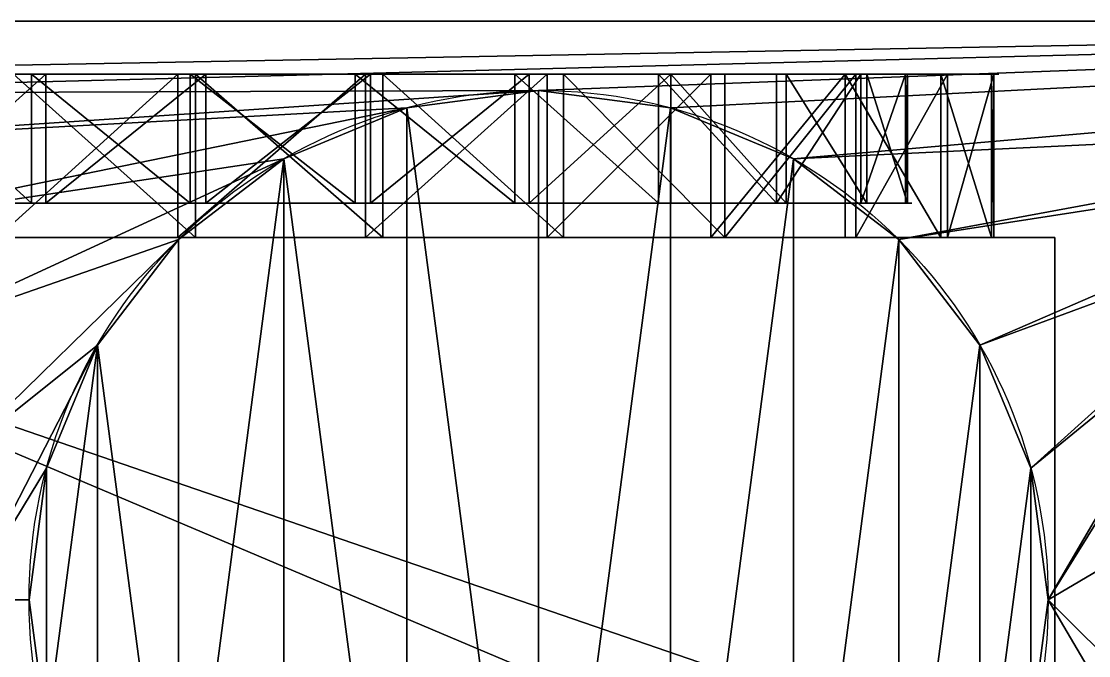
# Model space of a CAD drawing. Extents: x 0 to 379, y -92 to 153.
# Drawn here: x 186.9 to 257.6, y 105.5 to 147.6 of the extents above; entities that cross this region are included whole.
import ezdxf

# ---------------------------------------------------------------- set-up
doc = ezdxf.new("R2010")
doc.units = 0
doc.header["$LTSCALE"] = 25.4
doc.layers.get('0').update_dxf_attribs({"color": 13, "linetype": 'CONTINUOUS'})

# ---------------------------------------------------------------- blocks, each defined once
blk = doc.blocks.new('PC__')
at = {"color": 0}
for p, q in [((4.419, 84.119, 30.893), (238.982, 84.119, 30.893)), ((238.982, 84.119, 56.449), (4.419, 84.119, 56.449)), ((4.419, 84.119, 30.893), (238.982, 84.119, 30.893)), ((238.982, 84.119, 56.449), (4.419, 84.119, 56.449)), ((83.741, 80.624, 97.576), (83.741, 72.065, 97.576)), ((83.741, 80.624, 97.576), (83.741, 72.065, 97.576)), ((84.692, 80.624, 174.922), (84.692, 72.065, 174.922)), ((84.692, 80.624, 174.922), (84.692, 72.065, 174.922)), ((93.439, 69.789, 88.907), (93.439, 80.624, 88.907)), ((93.439, 69.789, 88.907), (93.439, 80.624, 88.907)), ((94.262, 80.624, 94.618), (94.262, 72.065, 94.618)), ((94.262, 80.624, 94.618), (94.262, 72.065, 94.618)), ((94.599, 69.789, 183.349), (94.599, 80.624, 183.349)), ((94.599, 69.789, 183.349), (94.599, 80.624, 183.349)), ((95.282, 80.624, 177.62), (95.282, 72.065, 177.62)), ((95.282, 80.624, 177.62), (95.282, 72.065, 177.62)), ((105.189, 80.624, 94.483), (105.189, 72.065, 94.483)), ((105.189, 80.624, 94.483), (105.189, 72.065, 94.483)), ((105.872, 69.789, 88.754), (105.872, 80.624, 88.754)), ((105.872, 69.789, 88.754), (105.872, 80.624, 88.754)), ((106.209, 80.624, 177.486), (106.209, 72.065, 177.486)), ((106.209, 80.624, 177.486), (106.209, 72.065, 177.486)), ((107.033, 69.789, 183.197), (107.033, 80.624, 183.197)), ((107.033, 69.789, 183.197), (107.033, 80.624, 183.197)), ((115.779, 80.624, 97.182), (115.779, 72.065, 97.182)), ((115.779, 80.624, 97.182), (115.779, 72.065, 97.182)), ((116.73, 80.624, 174.528), (116.73, 72.065, 174.528)), ((116.73, 80.624, 174.528), (116.73, 72.065, 174.528)), ((117.921, 69.789, 91.825), (117.921, 80.624, 91.825)), ((117.921, 69.789, 91.825), (117.921, 80.624, 91.825)), ((119.003, 69.789, 179.831), (119.003, 80.624, 179.831)), ((119.003, 69.789, 179.831), (119.003, 80.624, 179.831)), ((125.31, 80.624, 102.529), (125.31, 72.065, 102.529)), ((125.31, 80.624, 102.529), (125.31, 72.065, 102.529)), ((126.126, 80.624, 168.948), (126.126, 72.065, 168.948)), ((126.126, 80.624, 168.948), (126.126, 72.065, 168.948)), ((128.766, 69.789, 97.909), (128.766, 80.624, 97.909)), ((128.766, 69.789, 97.909), (128.766, 80.624, 97.909)), ((129.694, 69.789, 173.482), (129.694, 80.624, 173.482)), ((129.694, 69.789, 173.482), (129.694, 80.624, 173.482)), ((133.132, 80.624, 110.161), (133.132, 72.065, 110.161)), ((133.132, 80.624, 110.161), (133.132, 72.065, 110.161)), ((133.758, 80.624, 161.126), (133.758, 72.065, 161.126)), ((133.758, 80.624, 161.126), (133.758, 72.065, 161.126)), ((137.666, 69.789, 106.593), (137.666, 80.624, 106.593)), ((137.666, 69.789, 106.593), (137.666, 80.624, 106.593)), ((138.378, 69.789, 164.582), (138.378, 80.624, 164.582)), ((138.378, 69.789, 164.582), (138.378, 80.624, 164.582)), ((138.712, 80.624, 119.558), (138.712, 72.065, 119.558)), ((138.712, 80.624, 119.558), (138.712, 72.065, 119.558)), ((139.105, 80.624, 151.596), (139.105, 72.065, 151.596)), ((139.105, 80.624, 151.596), (139.105, 72.065, 151.596)), ((141.67, 80.624, 130.078), (141.67, 72.065, 130.078)), ((141.67, 80.624, 130.078), (141.67, 72.065, 130.078)), ((141.804, 80.624, 141.006), (141.804, 72.065, 141.006)), ((141.804, 80.624, 141.006), (141.804, 72.065, 141.006)), ((144.015, 69.789, 117.285), (144.015, 80.624, 117.285)), ((144.015, 69.789, 117.285), (144.015, 80.624, 117.285)), ((144.463, 69.789, 153.738), (144.463, 80.624, 153.738)), ((144.463, 69.789, 153.738), (144.463, 80.624, 153.738)), ((147.38, 69.789, 129.255), (147.38, 80.624, 129.255)), ((147.38, 69.789, 129.255), (147.38, 80.624, 129.255)), ((147.533, 69.789, 141.688), (147.533, 80.624, 141.688)), ((147.533, 69.789, 141.688), (147.533, 80.624, 141.688)), ((117.354, 79.536, 30.893), (117.354, 79.536, 22.081)), ((117.354, 79.536, 30.893), (117.354, 79.536, 22.081)), ((108.612, 78.385, 30.893), (108.612, 78.385, 22.081)), ((108.612, 78.385, 30.893), (108.612, 78.385, 22.081)), ((126.096, 78.385, 30.893), (126.096, 78.385, 22.081)), ((126.096, 78.385, 30.893), (126.096, 78.385, 22.081)), ((100.466, 75.011, 30.893), (100.466, 75.011, 22.081)), ((100.466, 75.011, 30.893), (100.466, 75.011, 22.081)), ((134.242, 75.011, 30.893), (134.242, 75.011, 22.081)), ((134.242, 75.011, 30.893), (134.242, 75.011, 22.081)), ((151.568, 69.789, 81.455), (48.897, 69.789, 81.455)), ((151.568, 69.789, 81.455), (48.897, 69.789, 81.455)), ((48.897, 69.789, 186.836), (151.568, 69.789, 186.836)), ((48.897, 69.789, 186.836), (151.568, 69.789, 186.836)), ((93.471, 69.643, 30.893), (93.471, 69.643, 22.081)), ((93.471, 69.643, 30.893), (93.471, 69.643, 22.081)), ((141.238, 69.643, 30.893), (141.238, 69.643, 22.081)), ((141.238, 69.643, 30.893), (141.238, 69.643, 22.081)), ((151.568, 69.789, 81.455), (151.568, 26.314, 81.455)), ((151.568, 69.789, 81.455), (151.568, 69.789, 186.836)), ((151.568, 69.789, 186.836), (151.568, 26.314, 186.836)), ((151.568, 69.789, 81.455), (151.568, 26.314, 81.455)), ((151.568, 69.789, 81.455), (151.568, 69.789, 186.836)), ((151.568, 69.789, 186.836), (151.568, 26.314, 186.836)), ((88.103, 62.648, 30.893), (88.103, 62.648, 22.081)), ((88.103, 62.648, 30.893), (88.103, 62.648, 22.081)), ((146.605, 62.648, 30.893), (146.605, 62.648, 22.081)), ((146.605, 62.648, 30.893), (146.605, 62.648, 22.081)), ((84.729, 54.502, 30.893), (84.729, 54.502, 22.081)), ((84.729, 54.502, 30.893), (84.729, 54.502, 22.081)), ((149.98, 54.502, 30.893), (149.98, 54.502, 22.081)), ((149.98, 54.502, 30.893), (149.98, 54.502, 22.081)), ((83.578, 45.76, 30.893), (83.578, 45.76, 22.081)), ((83.578, 45.76, 30.893), (83.578, 45.76, 22.081)), ((151.13, 45.76, 30.893), (151.13, 45.76, 22.081)), ((151.13, 45.76, 30.893), (151.13, 45.76, 22.081))]:
    blk.add_line(p, q, dxfattribs=at)
at = {"color": 0, "extrusion": (0, -1, 0)}
for centre, radius in [((100.236, 136.052, -80.624), 47.632), ((100.236, 136.052, -80.624), 47.632), ((100.236, 136.052, -80.624), 47.632), ((100.236, 136.052, -80.624), 47.632), ((100.236, 136.052, -80.624), 47.632), ((100.236, 136.052, -80.624), 47.632), ((100.236, 136.052, -80.624), 47.632), ((100.236, 136.052, -80.624), 47.632), ((100.236, 136.052, -80.624), 47.632), ((100.236, 136.052, -80.624), 47.632), ((100.236, 136.052, -80.624), 47.632), ((100.236, 136.052, -80.624), 47.632), ((100.236, 136.052, -80.624), 47.632), ((100.236, 136.052, -80.624), 47.632), ((100.236, 136.052, -80.624), 47.632), ((100.236, 136.052, -80.624), 47.632), ((100.236, 136.052, -80.624), 47.632), ((100.236, 136.052, -80.624), 47.632), ((100.236, 136.052, -80.624), 47.632), ((100.236, 136.052, -80.624), 47.632), ((100.236, 136.052, -80.624), 47.632), ((100.236, 136.052, -80.624), 47.632), ((100.236, 136.052, -80.624), 47.632), ((100.236, 136.052, -80.624), 47.632), ((100.236, 136.052, -80.624), 47.632), ((100.236, 136.052, -80.624), 41.863), ((100.236, 136.052, -80.624), 41.863), ((100.236, 136.052, -80.624), 41.863), ((100.236, 136.052, -80.624), 41.863), ((100.236, 136.052, -80.624), 41.863), ((100.236, 136.052, -80.624), 41.863), ((100.236, 136.052, -80.624), 41.863), ((100.236, 136.052, -80.624), 41.863), ((100.236, 136.052, -80.624), 41.863), ((100.236, 136.052, -80.624), 41.863), ((100.236, 136.052, -80.624), 41.863), ((100.236, 136.052, -80.624), 41.863), ((100.236, 136.052, -80.624), 41.863), ((100.236, 136.052, -80.624), 41.863), ((100.236, 136.052, -80.624), 41.863), ((100.236, 136.052, -80.624), 41.863), ((100.236, 136.052, -80.624), 41.863), ((100.236, 136.052, -80.624), 41.863), ((100.236, 136.052, -80.624), 41.863), ((100.236, 136.052, -80.624), 41.863), ((100.236, 136.052, -80.624), 41.863), ((100.236, 136.052, -80.624), 41.863), ((100.236, 136.052, -80.624), 41.863), ((100.236, 136.052, -80.624), 41.863), ((100.236, 136.052, -80.624), 41.863), ((100.236, 136.052, -72.065), 41.863), ((100.236, 136.052, -72.065), 41.863), ((100.236, 136.052, -72.065), 41.863), ((100.236, 136.052, -72.065), 41.863), ((100.236, 136.052, -72.065), 41.863), ((100.236, 136.052, -72.065), 41.863), ((100.236, 136.052, -72.065), 41.863), ((100.236, 136.052, -72.065), 41.863), ((100.236, 136.052, -72.065), 41.863), ((100.236, 136.052, -72.065), 41.863), ((100.236, 136.052, -72.065), 41.863), ((100.236, 136.052, -72.065), 41.863), ((100.236, 136.052, -72.065), 41.863), ((100.236, 136.052, -72.065), 41.863), ((100.236, 136.052, -72.065), 41.863), ((100.236, 136.052, -72.065), 41.863), ((100.236, 136.052, -72.065), 41.863), ((100.236, 136.052, -72.065), 41.863), ((100.236, 136.052, -72.065), 41.863), ((100.236, 136.052, -72.065), 41.863), ((100.236, 136.052, -72.065), 41.863), ((100.236, 136.052, -72.065), 41.863), ((100.236, 136.052, -72.065), 41.863), ((100.236, 136.052, -72.065), 41.863), ((100.236, 136.052, -72.065), 41.863), ((100.236, 136.052, -69.789), 47.632), ((100.236, 136.052, -69.789), 47.632), ((100.236, 136.052, -69.789), 47.632), ((100.236, 136.052, -69.789), 47.632), ((100.236, 136.052, -69.789), 47.632), ((100.236, 136.052, -69.789), 47.632), ((100.236, 136.052, -69.789), 47.632), ((100.236, 136.052, -69.789), 47.632), ((100.236, 136.052, -69.789), 47.632), ((100.236, 136.052, -69.789), 47.632), ((100.236, 136.052, -69.789), 47.632), ((100.236, 136.052, -69.789), 47.632), ((100.236, 136.052, -69.789), 47.632), ((100.236, 136.052, -69.789), 47.632), ((100.236, 136.052, -69.789), 47.632), ((100.236, 136.052, -69.789), 47.632), ((100.236, 136.052, -69.789), 47.632), ((100.236, 136.052, -69.789), 47.632), ((100.236, 136.052, -69.789), 47.632), ((100.236, 136.052, -69.789), 47.632), ((100.236, 136.052, -69.789), 47.632), ((100.236, 136.052, -69.789), 47.632), ((100.236, 136.052, -69.789), 47.632), ((100.236, 136.052, -69.789), 47.632), ((100.236, 136.052, -69.789), 47.632)]:
    blk.add_circle(centre, radius, dxfattribs=at)
at = {"color": 0}
for centre in [(117.354, 45.76, 30.893), (117.354, 45.76, 30.893), (117.354, 45.76, 22.081), (117.354, 45.76, 30.893), (117.354, 45.76, 22.081), (117.354, 45.76, 30.893), (117.354, 45.76, 22.081), (117.354, 45.76, 30.893), (117.354, 45.76, 22.081), (117.354, 45.76, 30.893), (117.354, 45.76, 22.081), (117.354, 45.76, 30.893), (117.354, 45.76, 22.081), (117.354, 45.76, 30.893), (117.354, 45.76, 22.081), (117.354, 45.76, 30.893), (117.354, 45.76, 22.081), (117.354, 45.76, 30.893), (117.354, 45.76, 22.081), (117.354, 45.76, 30.893), (117.354, 45.76, 22.081), (117.354, 45.76, 22.081), (117.354, 45.76, 30.893), (117.354, 45.76, 22.081), (117.354, 45.76, 30.893), (117.354, 45.76, 22.081), (117.354, 45.76, 30.893), (117.354, 45.76, 22.081), (117.354, 45.76, 30.893), (117.354, 45.76, 22.081), (117.354, 45.76, 30.893), (117.354, 45.76, 22.081), (117.354, 45.76, 30.893), (117.354, 45.76, 22.081), (117.354, 45.76, 30.893), (117.354, 45.76, 22.081), (117.354, 45.76, 30.893), (117.354, 45.76, 22.081), (117.354, 45.76, 30.893), (117.354, 45.76, 22.081), (117.354, 45.76, 30.893), (117.354, 45.76, 22.081), (117.354, 45.76, 30.893), (117.354, 45.76, 22.081), (117.354, 45.76, 30.893), (117.354, 45.76, 22.081), (117.354, 45.76, 30.893), (117.354, 45.76, 22.081), (117.354, 45.76, 30.893), (117.354, 45.76, 22.081)]:
    blk.add_circle(centre, 33.776, dxfattribs=at)
mesh = blk.add_polyface(dxfattribs=at)
corners = [(4.419, 84.119, 56.449), (238.982, 84.119, 30.893), (4.419, 84.119, 30.893), (238.982, 84.119, 56.449)]
mesh.append_faces([[corners[k] for k in face] for face in [(0, 1, 2), (1, 0, 3)]], dxfattribs={"vtx0": -1, "color": 0})
mesh = blk.add_polyface(dxfattribs=at)
corners = [(4.419, 84.119, 30.893), (9.949, 45.76, 30.893), (4.419, 3.427, 30.893), (11.133, 54.751, 30.893), (14.603, 63.129, 30.893), (20.124, 70.324, 30.893), (27.319, 75.844, 30.893), (35.697, 79.315, 30.893), (44.688, 80.498, 30.893), (238.982, 84.119, 30.893), (53.679, 79.315, 30.893), (117.354, 79.536, 30.893), (62.057, 75.844, 30.893), (108.612, 78.385, 30.893), (69.252, 70.324, 30.893), (100.466, 75.011, 30.893), (74.772, 63.129, 30.893), (93.471, 69.643, 30.893), (78.243, 54.751, 30.893), (88.103, 62.648, 30.893), (79.427, 45.76, 30.893), (84.729, 54.502, 30.893), (83.578, 45.76, 30.893), (126.096, 78.385, 30.893), (134.242, 75.011, 30.893), (182.708, 77.324, 30.893), (141.238, 69.643, 30.893), (174.721, 74.858, 30.893), (146.605, 62.648, 30.893), (167.645, 70.41, 30.893), (149.98, 54.502, 30.893), (161.962, 64.281, 30.893), (151.13, 45.76, 30.893), (158.058, 56.89, 30.893), (156.2, 48.741, 30.893), (191.06, 77.639, 30.893), (199.21, 75.781, 30.893), (206.6, 71.877, 30.893), (212.729, 66.193, 30.893), (217.178, 59.117, 30.893), (219.643, 51.131, 30.893), (219.958, 42.778, 30.893), (44.688, 11.021, 30.893), (238.982, 3.427, 30.893), (35.697, 12.205, 30.893), (27.319, 15.675, 30.893), (20.124, 21.196, 30.893), (14.603, 28.39, 30.893), (11.133, 36.769, 30.893), (53.679, 12.205, 30.893), (62.057, 15.675, 30.893), (117.354, 11.983, 30.893), (108.612, 13.134, 30.893), (69.252, 21.196, 30.893), (100.466, 16.508, 30.893), (74.772, 28.39, 30.893), (93.471, 21.876, 30.893), (78.243, 36.769, 30.893), (88.103, 28.871, 30.893), (84.729, 37.018, 30.893), (126.096, 13.134, 30.893), (134.242, 16.508, 30.893), (141.238, 21.876, 30.893), (185.097, 13.881, 30.893), (176.948, 15.739, 30.893), (146.605, 28.871, 30.893), (169.557, 19.642, 30.893), (149.98, 37.018, 30.893), (163.429, 25.326, 30.893), (158.98, 32.402, 30.893), (156.514, 40.389, 30.893), (193.45, 14.195, 30.893), (201.436, 16.661, 30.893), (208.512, 21.11, 30.893), (214.196, 27.238, 30.893), (218.1, 34.629, 30.893)]
mesh.append_faces([[corners[k] for k in face] for face in [(0, 1, 2), (1, 0, 3), (3, 0, 4), (4, 0, 5), (5, 0, 6), (6, 0, 7), (7, 0, 8), (8, 9, 10), (10, 11, 12), (12, 13, 14), (14, 15, 16), (16, 17, 18), (18, 19, 20), (11, 9, 23), (23, 9, 24), (24, 25, 26), (26, 27, 28), (28, 29, 30), (30, 31, 32), (25, 9, 35), (35, 9, 36), (36, 9, 37), (37, 9, 38), (38, 9, 39), (39, 9, 40), (40, 9, 41), (2, 42, 43), (42, 2, 44), (44, 2, 45), (45, 2, 46), (46, 2, 47), (47, 2, 48), (48, 2, 1), (51, 50, 52), (52, 53, 54), (54, 55, 56), (56, 57, 58), (58, 20, 59), (59, 20, 22), (63, 62, 64), (64, 65, 66), (66, 67, 68), (68, 67, 69), (69, 32, 70), (70, 32, 34), (43, 41, 9)]], dxfattribs={"vtx0": -1, "vtx1": -1, "color": 0})
mesh.append_faces([[corners[k] for k in face] for face in [(10, 9, 11), (24, 9, 25), (43, 50, 51), (43, 62, 63)]], dxfattribs={"vtx0": -1, "vtx1": -1, "vtx2": -1, "color": 0})
mesh.append_faces([[corners[k] for k in face] for face in [(8, 0, 9), (12, 11, 13), (14, 13, 15), (16, 15, 17), (18, 17, 19), (20, 19, 21), (20, 21, 22), (26, 25, 27), (28, 27, 29), (30, 29, 31), (32, 31, 33), (32, 33, 34), (43, 42, 49), (43, 49, 50), (52, 50, 53), (54, 53, 55), (56, 55, 57), (58, 57, 20), (43, 51, 60), (43, 60, 61), (43, 61, 62), (64, 62, 65), (66, 65, 67), (69, 67, 32), (43, 63, 71), (43, 71, 72), (43, 72, 73), (43, 73, 74), (43, 74, 75), (43, 75, 41)]], dxfattribs={"vtx0": -1, "vtx2": -1, "color": 0})
mesh = blk.add_polyface(dxfattribs=at)
corners = [(238.982, 3.427, 56.449), (4.419, 84.119, 56.449), (4.419, 3.427, 56.449), (238.982, 84.119, 56.449)]
mesh.append_faces([[corners[k] for k in face] for face in [(0, 1, 2), (1, 0, 3)]], dxfattribs={"vtx0": -1, "color": 0})
mesh = blk.add_polyface(dxfattribs=at)
corners = [(81.468, 80.624, 92.273), (94.262, 80.624, 94.618), (105.189, 80.624, 94.483), (70.777, 80.624, 98.622), (83.741, 80.624, 97.576), (74.345, 80.624, 103.156), (62.093, 80.624, 107.522), (66.713, 80.624, 110.978), (56.009, 80.624, 118.366), (61.366, 80.624, 120.508), (52.938, 80.624, 130.415), (58.667, 80.624, 131.098), (53.091, 80.624, 142.849), (58.801, 80.624, 142.026), (61.759, 80.624, 152.546), (56.457, 80.624, 154.819), (67.339, 80.624, 161.942), (62.806, 80.624, 165.511), (75.161, 80.624, 169.574), (71.705, 80.624, 174.194), (84.692, 80.624, 174.922), (82.55, 80.624, 180.279), (95.282, 80.624, 177.62), (119.003, 80.624, 179.831), (107.033, 80.624, 183.197), (94.599, 80.624, 183.349), (93.439, 80.624, 88.907), (117.921, 80.624, 91.825), (105.872, 80.624, 88.754), (128.766, 80.624, 97.909), (115.779, 80.624, 97.182), (125.31, 80.624, 102.529), (137.666, 80.624, 106.593), (133.132, 80.624, 110.161), (144.015, 80.624, 117.285), (138.712, 80.624, 119.558), (147.38, 80.624, 129.255), (141.67, 80.624, 130.078), (147.533, 80.624, 141.688), (141.804, 80.624, 141.006), (139.105, 80.624, 151.596), (144.463, 80.624, 153.738), (133.758, 80.624, 161.126), (138.378, 80.624, 164.582), (126.126, 80.624, 168.948), (129.694, 80.624, 173.482), (116.73, 80.624, 174.528), (106.209, 80.624, 177.486)]
mesh.append_faces([[corners[k] for k in face] for face in [(24, 21, 25), (26, 27, 28)]], dxfattribs={"vtx0": -1, "color": 0})
mesh.append_faces([[corners[k] for k in face] for face in [(1, 3, 4), (4, 3, 5), (5, 6, 7), (7, 8, 9), (9, 10, 11), (11, 12, 13), (13, 12, 14), (14, 15, 16), (16, 17, 18), (18, 19, 20), (20, 21, 22), (23, 21, 24), (27, 2, 29), (29, 31, 32), (32, 33, 34), (34, 35, 36), (36, 37, 38), (38, 40, 41), (41, 42, 43), (43, 44, 45), (45, 46, 23)]], dxfattribs={"vtx0": -1, "vtx1": -1, "color": 0})
mesh.append_faces([[corners[k] for k in face] for face in [(22, 21, 23), (27, 0, 2)]], dxfattribs={"vtx0": -1, "vtx1": -1, "vtx2": -1, "color": 0})
mesh.append_faces([[corners[k] for k in face] for face in [(0, 1, 2), (1, 0, 3), (5, 3, 6), (7, 6, 8), (9, 8, 10), (11, 10, 12), (14, 12, 15), (16, 15, 17), (18, 17, 19), (20, 19, 21), (27, 26, 0), (29, 2, 30), (29, 30, 31), (32, 31, 33), (34, 33, 35), (36, 35, 37), (38, 37, 39), (38, 39, 40), (41, 40, 42), (43, 42, 44), (45, 44, 46), (23, 46, 47), (23, 47, 22)]], dxfattribs={"vtx0": -1, "vtx2": -1, "color": 0})
mesh = blk.add_polyface(dxfattribs=at)
corners = [(83.741, 72.065, 97.576), (74.345, 80.624, 103.156), (74.345, 72.065, 103.156), (83.741, 80.624, 97.576)]
mesh.append_faces([[corners[k] for k in face] for face in [(0, 1, 2), (1, 0, 3)]], dxfattribs={"vtx0": -1, "color": 0})
mesh = blk.add_polyface(dxfattribs=at)
corners = [(84.692, 80.624, 174.922), (75.161, 72.065, 169.574), (75.161, 80.624, 169.574), (84.692, 72.065, 174.922)]
mesh.append_faces([[corners[k] for k in face] for face in [(0, 1, 2), (1, 0, 3)]], dxfattribs={"vtx0": -1, "color": 0})
mesh = blk.add_polyface(dxfattribs=at)
corners = [(93.439, 80.624, 88.907), (81.468, 69.789, 92.273), (81.468, 80.624, 92.273), (93.439, 69.789, 88.907)]
mesh.append_faces([[corners[k] for k in face] for face in [(0, 1, 2), (1, 0, 3)]], dxfattribs={"vtx0": -1, "color": 0})
mesh = blk.add_polyface(dxfattribs=at)
corners = [(94.599, 69.789, 183.349), (82.55, 80.624, 180.279), (82.55, 69.789, 180.279), (94.599, 80.624, 183.349)]
mesh.append_faces([[corners[k] for k in face] for face in [(0, 1, 2), (1, 0, 3)]], dxfattribs={"vtx0": -1, "color": 0})
mesh = blk.add_polyface(dxfattribs=at)
corners = [(94.262, 72.065, 94.618), (83.741, 80.624, 97.576), (83.741, 72.065, 97.576), (94.262, 80.624, 94.618)]
mesh.append_faces([[corners[k] for k in face] for face in [(0, 1, 2), (1, 0, 3)]], dxfattribs={"vtx0": -1, "color": 0})
mesh = blk.add_polyface(dxfattribs=at)
corners = [(95.282, 80.624, 177.62), (84.692, 72.065, 174.922), (84.692, 80.624, 174.922), (95.282, 72.065, 177.62)]
mesh.append_faces([[corners[k] for k in face] for face in [(0, 1, 2), (1, 0, 3)]], dxfattribs={"vtx0": -1, "color": 0})
mesh = blk.add_polyface(dxfattribs=at)
corners = [(105.872, 80.624, 88.754), (93.439, 69.789, 88.907), (93.439, 80.624, 88.907), (105.872, 69.789, 88.754)]
mesh.append_faces([[corners[k] for k in face] for face in [(0, 1, 2), (1, 0, 3)]], dxfattribs={"vtx0": -1, "color": 0})
mesh = blk.add_polyface(dxfattribs=at)
corners = [(105.189, 72.065, 94.483), (94.262, 80.624, 94.618), (94.262, 72.065, 94.618), (105.189, 80.624, 94.483)]
mesh.append_faces([[corners[k] for k in face] for face in [(0, 1, 2), (1, 0, 3)]], dxfattribs={"vtx0": -1, "color": 0})
mesh = blk.add_polyface(dxfattribs=at)
corners = [(107.033, 69.789, 183.197), (94.599, 80.624, 183.349), (94.599, 69.789, 183.349), (107.033, 80.624, 183.197)]
mesh.append_faces([[corners[k] for k in face] for face in [(0, 1, 2), (1, 0, 3)]], dxfattribs={"vtx0": -1, "color": 0})
mesh = blk.add_polyface(dxfattribs=at)
corners = [(106.209, 80.624, 177.486), (95.282, 72.065, 177.62), (95.282, 80.624, 177.62), (106.209, 72.065, 177.486)]
mesh.append_faces([[corners[k] for k in face] for face in [(0, 1, 2), (1, 0, 3)]], dxfattribs={"vtx0": -1, "color": 0})
mesh = blk.add_polyface(dxfattribs=at)
corners = [(115.779, 72.065, 97.182), (105.189, 80.624, 94.483), (105.189, 72.065, 94.483), (115.779, 80.624, 97.182)]
mesh.append_faces([[corners[k] for k in face] for face in [(0, 1, 2), (1, 0, 3)]], dxfattribs={"vtx0": -1, "color": 0})
mesh = blk.add_polyface(dxfattribs=at)
corners = [(117.921, 80.624, 91.825), (105.872, 69.789, 88.754), (105.872, 80.624, 88.754), (117.921, 69.789, 91.825)]
mesh.append_faces([[corners[k] for k in face] for face in [(0, 1, 2), (1, 0, 3)]], dxfattribs={"vtx0": -1, "color": 0})
mesh = blk.add_polyface(dxfattribs=at)
corners = [(116.73, 80.624, 174.528), (106.209, 72.065, 177.486), (106.209, 80.624, 177.486), (116.73, 72.065, 174.528)]
mesh.append_faces([[corners[k] for k in face] for face in [(0, 1, 2), (1, 0, 3)]], dxfattribs={"vtx0": -1, "color": 0})
mesh = blk.add_polyface(dxfattribs=at)
corners = [(119.003, 69.789, 179.831), (107.033, 80.624, 183.197), (107.033, 69.789, 183.197), (119.003, 80.624, 179.831)]
mesh.append_faces([[corners[k] for k in face] for face in [(0, 1, 2), (1, 0, 3)]], dxfattribs={"vtx0": -1, "color": 0})
mesh = blk.add_polyface(dxfattribs=at)
corners = [(125.31, 72.065, 102.529), (115.779, 80.624, 97.182), (115.779, 72.065, 97.182), (125.31, 80.624, 102.529)]
mesh.append_faces([[corners[k] for k in face] for face in [(0, 1, 2), (1, 0, 3)]], dxfattribs={"vtx0": -1, "color": 0})
mesh = blk.add_polyface(dxfattribs=at)
corners = [(126.126, 80.624, 168.948), (116.73, 72.065, 174.528), (116.73, 80.624, 174.528), (126.126, 72.065, 168.948)]
mesh.append_faces([[corners[k] for k in face] for face in [(0, 1, 2), (1, 0, 3)]], dxfattribs={"vtx0": -1, "color": 0})
mesh = blk.add_polyface(dxfattribs=at)
corners = [(128.766, 80.624, 97.909), (117.921, 69.789, 91.825), (117.921, 80.624, 91.825), (128.766, 69.789, 97.909)]
mesh.append_faces([[corners[k] for k in face] for face in [(0, 1, 2), (1, 0, 3)]], dxfattribs={"vtx0": -1, "color": 0})
mesh = blk.add_polyface(dxfattribs=at)
corners = [(129.694, 69.789, 173.482), (119.003, 80.624, 179.831), (119.003, 69.789, 179.831), (129.694, 80.624, 173.482)]
mesh.append_faces([[corners[k] for k in face] for face in [(0, 1, 2), (1, 0, 3)]], dxfattribs={"vtx0": -1, "color": 0})
mesh = blk.add_polyface(dxfattribs=at)
corners = [(133.132, 72.065, 110.161), (125.31, 80.624, 102.529), (125.31, 72.065, 102.529), (133.132, 80.624, 110.161)]
mesh.append_faces([[corners[k] for k in face] for face in [(0, 1, 2), (1, 0, 3)]], dxfattribs={"vtx0": -1, "color": 0})
mesh = blk.add_polyface(dxfattribs=at)
corners = [(126.126, 80.624, 168.948), (133.758, 72.065, 161.126), (126.126, 72.065, 168.948), (133.758, 80.624, 161.126)]
mesh.append_faces([[corners[k] for k in face] for face in [(0, 1, 2), (1, 0, 3)]], dxfattribs={"vtx0": -1, "color": 0})
mesh = blk.add_polyface(dxfattribs=at)
corners = [(137.666, 80.624, 106.593), (128.766, 69.789, 97.909), (128.766, 80.624, 97.909), (137.666, 69.789, 106.593)]
mesh.append_faces([[corners[k] for k in face] for face in [(0, 1, 2), (1, 0, 3)]], dxfattribs={"vtx0": -1, "color": 0})
mesh = blk.add_polyface(dxfattribs=at)
corners = [(138.378, 80.624, 164.582), (129.694, 69.789, 173.482), (138.378, 69.789, 164.582), (129.694, 80.624, 173.482)]
mesh.append_faces([[corners[k] for k in face] for face in [(0, 1, 2), (1, 0, 3)]], dxfattribs={"vtx0": -1, "color": 0})
mesh = blk.add_polyface(dxfattribs=at)
corners = [(138.712, 80.624, 119.558), (133.132, 72.065, 110.161), (138.712, 72.065, 119.558), (133.132, 80.624, 110.161)]
mesh.append_faces([[corners[k] for k in face] for face in [(0, 1, 2), (1, 0, 3)]], dxfattribs={"vtx0": -1, "color": 0})
mesh = blk.add_polyface(dxfattribs=at)
corners = [(133.758, 80.624, 161.126), (139.105, 72.065, 151.596), (133.758, 72.065, 161.126), (139.105, 80.624, 151.596)]
mesh.append_faces([[corners[k] for k in face] for face in [(0, 1, 2), (1, 0, 3)]], dxfattribs={"vtx0": -1, "color": 0})
mesh = blk.add_polyface(dxfattribs=at)
corners = [(137.666, 80.624, 106.593), (144.015, 69.789, 117.285), (137.666, 69.789, 106.593), (144.015, 80.624, 117.285)]
mesh.append_faces([[corners[k] for k in face] for face in [(0, 1, 2), (1, 0, 3)]], dxfattribs={"vtx0": -1, "color": 0})
mesh = blk.add_polyface(dxfattribs=at)
corners = [(144.463, 80.624, 153.738), (138.378, 69.789, 164.582), (144.463, 69.789, 153.738), (138.378, 80.624, 164.582)]
mesh.append_faces([[corners[k] for k in face] for face in [(0, 1, 2), (1, 0, 3)]], dxfattribs={"vtx0": -1, "color": 0})
mesh = blk.add_polyface(dxfattribs=at)
corners = [(141.67, 80.624, 130.078), (138.712, 72.065, 119.558), (141.67, 72.065, 130.078), (138.712, 80.624, 119.558)]
mesh.append_faces([[corners[k] for k in face] for face in [(0, 1, 2), (1, 0, 3)]], dxfattribs={"vtx0": -1, "color": 0})
mesh = blk.add_polyface(dxfattribs=at)
corners = [(139.105, 80.624, 151.596), (141.804, 72.065, 141.006), (139.105, 72.065, 151.596), (141.804, 80.624, 141.006)]
mesh.append_faces([[corners[k] for k in face] for face in [(0, 1, 2), (1, 0, 3)]], dxfattribs={"vtx0": -1, "color": 0})
mesh = blk.add_polyface(dxfattribs=at)
corners = [(141.804, 80.624, 141.006), (141.67, 72.065, 130.078), (141.804, 72.065, 141.006), (141.67, 80.624, 130.078)]
mesh.append_faces([[corners[k] for k in face] for face in [(0, 1, 2), (1, 0, 3)]], dxfattribs={"vtx0": -1, "color": 0})
mesh = blk.add_polyface(dxfattribs=at)
corners = [(144.015, 80.624, 117.285), (147.38, 69.789, 129.255), (144.015, 69.789, 117.285), (147.38, 80.624, 129.255)]
mesh.append_faces([[corners[k] for k in face] for face in [(0, 1, 2), (1, 0, 3)]], dxfattribs={"vtx0": -1, "color": 0})
mesh = blk.add_polyface(dxfattribs=at)
corners = [(147.533, 80.624, 141.688), (144.463, 69.789, 153.738), (147.533, 69.789, 141.688), (144.463, 80.624, 153.738)]
mesh.append_faces([[corners[k] for k in face] for face in [(0, 1, 2), (1, 0, 3)]], dxfattribs={"vtx0": -1, "color": 0})
mesh = blk.add_polyface(dxfattribs=at)
corners = [(147.38, 80.624, 129.255), (147.533, 69.789, 141.688), (147.38, 69.789, 129.255), (147.533, 80.624, 141.688)]
mesh.append_faces([[corners[k] for k in face] for face in [(0, 1, 2), (1, 0, 3)]], dxfattribs={"vtx0": -1, "color": 0})
mesh = blk.add_polyface(dxfattribs=at)
corners = [(84.729, 54.502, 22.081), (84.729, 37.018, 22.081), (83.578, 45.76, 22.081), (88.103, 62.648, 22.081), (88.103, 28.871, 22.081), (93.471, 21.876, 22.081), (93.471, 69.643, 22.081), (100.466, 75.011, 22.081), (100.466, 16.508, 22.081), (108.612, 13.134, 22.081), (108.612, 78.385, 22.081), (117.354, 11.983, 22.081), (117.354, 79.536, 22.081), (126.096, 78.385, 22.081), (126.096, 13.134, 22.081), (134.242, 75.011, 22.081), (134.242, 16.508, 22.081), (141.238, 69.643, 22.081), (141.238, 21.876, 22.081), (146.605, 62.648, 22.081), (146.605, 28.871, 22.081), (149.98, 54.502, 22.081), (149.98, 37.018, 22.081), (151.13, 45.76, 22.081)]
mesh.append_faces([[corners[k] for k in face] for face in [(0, 1, 2), (22, 21, 23)]], dxfattribs={"vtx0": -1, "color": 0})
mesh.append_faces([[corners[k] for k in face] for face in [(1, 3, 4), (4, 3, 5), (5, 7, 8), (8, 7, 9), (9, 10, 11), (11, 13, 14), (14, 15, 16), (16, 17, 18), (18, 19, 20), (20, 21, 22)]], dxfattribs={"vtx0": -1, "vtx1": -1, "color": 0})
mesh.append_faces([[corners[k] for k in face] for face in [(1, 0, 3), (5, 3, 6), (5, 6, 7), (9, 7, 10), (11, 10, 12), (11, 12, 13), (14, 13, 15), (16, 15, 17), (18, 17, 19), (20, 19, 21)]], dxfattribs={"vtx0": -1, "vtx2": -1, "color": 0})
mesh = blk.add_polyface(dxfattribs=at)
corners = [(108.612, 78.385, 30.893), (117.354, 79.536, 22.081), (108.612, 78.385, 22.081), (117.354, 79.536, 30.893)]
mesh.append_faces([[corners[k] for k in face] for face in [(0, 1, 2), (1, 0, 3)]], dxfattribs={"vtx0": -1, "color": 0})
mesh = blk.add_polyface(dxfattribs=at)
corners = [(117.354, 79.536, 30.893), (126.096, 78.385, 22.081), (117.354, 79.536, 22.081), (126.096, 78.385, 30.893)]
mesh.append_faces([[corners[k] for k in face] for face in [(0, 1, 2), (1, 0, 3)]], dxfattribs={"vtx0": -1, "color": 0})
mesh = blk.add_polyface(dxfattribs=at)
corners = [(100.466, 75.011, 30.893), (108.612, 78.385, 22.081), (100.466, 75.011, 22.081), (108.612, 78.385, 30.893)]
mesh.append_faces([[corners[k] for k in face] for face in [(0, 1, 2), (1, 0, 3)]], dxfattribs={"vtx0": -1, "color": 0})
mesh = blk.add_polyface(dxfattribs=at)
corners = [(126.096, 78.385, 30.893), (134.242, 75.011, 22.081), (126.096, 78.385, 22.081), (134.242, 75.011, 30.893)]
mesh.append_faces([[corners[k] for k in face] for face in [(0, 1, 2), (1, 0, 3)]], dxfattribs={"vtx0": -1, "color": 0})
mesh = blk.add_polyface(dxfattribs=at)
corners = [(93.471, 69.643, 30.893), (100.466, 75.011, 22.081), (93.471, 69.643, 22.081), (100.466, 75.011, 30.893)]
mesh.append_faces([[corners[k] for k in face] for face in [(0, 1, 2), (1, 0, 3)]], dxfattribs={"vtx0": -1, "color": 0})
mesh = blk.add_polyface(dxfattribs=at)
corners = [(134.242, 75.011, 30.893), (141.238, 69.643, 22.081), (134.242, 75.011, 22.081), (141.238, 69.643, 30.893)]
mesh.append_faces([[corners[k] for k in face] for face in [(0, 1, 2), (1, 0, 3)]], dxfattribs={"vtx0": -1, "color": 0})
mesh = blk.add_polyface(dxfattribs=at)
corners = [(94.262, 72.065, 94.618), (115.779, 72.065, 97.182), (105.189, 72.065, 94.483), (83.741, 72.065, 97.576), (125.31, 72.065, 102.529), (74.345, 72.065, 103.156), (133.132, 72.065, 110.161), (66.713, 72.065, 110.978), (138.712, 72.065, 119.558), (61.366, 72.065, 120.508), (141.67, 72.065, 130.078), (58.667, 72.065, 131.098), (141.804, 72.065, 141.006), (58.801, 72.065, 142.026), (139.105, 72.065, 151.596), (61.759, 72.065, 152.546), (133.758, 72.065, 161.126), (67.339, 72.065, 161.942), (126.126, 72.065, 168.948), (75.161, 72.065, 169.574), (116.73, 72.065, 174.528), (84.692, 72.065, 174.922), (106.209, 72.065, 177.486), (95.282, 72.065, 177.62)]
mesh.append_faces([[corners[k] for k in face] for face in [(0, 1, 2), (22, 21, 23)]], dxfattribs={"vtx0": -1, "color": 0})
mesh.append_faces([[corners[k] for k in face] for face in [(1, 3, 4), (4, 5, 6), (6, 7, 8), (8, 9, 10), (10, 11, 12), (12, 13, 14), (14, 15, 16), (16, 17, 18), (18, 19, 20), (20, 21, 22)]], dxfattribs={"vtx0": -1, "vtx1": -1, "color": 0})
mesh.append_faces([[corners[k] for k in face] for face in [(1, 0, 3), (4, 3, 5), (6, 5, 7), (8, 7, 9), (10, 9, 11), (12, 11, 13), (14, 13, 15), (16, 15, 17), (18, 17, 19), (20, 19, 21)]], dxfattribs={"vtx0": -1, "vtx2": -1, "color": 0})
mesh = blk.add_polyface(dxfattribs=at)
corners = [(151.568, 26.314, 81.455), (48.897, 69.789, 81.455), (48.897, 26.314, 81.455), (151.568, 69.789, 81.455)]
mesh.append_faces([[corners[k] for k in face] for face in [(0, 1, 2), (1, 0, 3)]], dxfattribs={"vtx0": -1, "color": 0})
mesh = blk.add_polyface(dxfattribs=at)
corners = [(48.897, 69.789, 81.455), (93.439, 69.789, 88.907), (151.568, 69.789, 81.455), (81.468, 69.789, 92.273), (70.777, 69.789, 98.622), (62.093, 69.789, 107.522), (56.009, 69.789, 118.366), (52.938, 69.789, 130.415), (48.897, 69.789, 186.836), (105.872, 69.789, 88.754), (53.091, 69.789, 142.849), (56.457, 69.789, 154.819), (62.806, 69.789, 165.511), (71.705, 69.789, 174.194), (82.55, 69.789, 180.279), (94.599, 69.789, 183.349), (147.38, 69.789, 129.255), (151.568, 69.789, 186.836), (144.015, 69.789, 117.285), (137.666, 69.789, 106.593), (128.766, 69.789, 97.909), (117.921, 69.789, 91.825), (147.533, 69.789, 141.688), (144.463, 69.789, 153.738), (138.378, 69.789, 164.582), (129.694, 69.789, 173.482), (119.003, 69.789, 179.831), (107.033, 69.789, 183.197)]
mesh.append_faces([[corners[k] for k in face] for face in [(0, 1, 2), (1, 0, 3), (3, 0, 4), (4, 0, 5), (5, 0, 6), (6, 0, 7), (7, 8, 10), (10, 8, 11), (11, 8, 12), (12, 8, 13), (13, 8, 14), (14, 8, 15), (2, 16, 17), (16, 2, 18), (18, 2, 19), (19, 2, 20), (20, 2, 21), (21, 2, 9), (17, 15, 8)]], dxfattribs={"vtx0": -1, "vtx1": -1, "color": 0})
mesh.append_faces([[corners[k] for k in face] for face in [(7, 0, 8), (2, 1, 9), (17, 16, 22), (17, 22, 23), (17, 23, 24), (17, 24, 25), (17, 25, 26), (17, 26, 27), (17, 27, 15)]], dxfattribs={"vtx0": -1, "vtx2": -1, "color": 0})
mesh = blk.add_polyface(dxfattribs=at)
corners = [(151.568, 26.314, 186.836), (48.897, 69.789, 186.836), (48.897, 26.314, 186.836), (151.568, 69.789, 186.836)]
mesh.append_faces([[corners[k] for k in face] for face in [(0, 1, 2), (1, 0, 3)]], dxfattribs={"vtx0": -1, "color": 0})
mesh = blk.add_polyface(dxfattribs=at)
corners = [(93.471, 69.643, 30.893), (88.103, 62.648, 22.081), (88.103, 62.648, 30.893), (93.471, 69.643, 22.081)]
mesh.append_faces([[corners[k] for k in face] for face in [(0, 1, 2), (1, 0, 3)]], dxfattribs={"vtx0": -1, "color": 0})
mesh = blk.add_polyface(dxfattribs=at)
corners = [(141.238, 69.643, 22.081), (146.605, 62.648, 30.893), (146.605, 62.648, 22.081), (141.238, 69.643, 30.893)]
mesh.append_faces([[corners[k] for k in face] for face in [(0, 1, 2), (1, 0, 3)]], dxfattribs={"vtx0": -1, "color": 0})
mesh = blk.add_polyface(dxfattribs=at)
corners = [(151.568, 69.789, 81.455), (151.568, 26.314, 186.836), (151.568, 26.314, 81.455), (151.568, 69.789, 186.836)]
mesh.append_faces([[corners[k] for k in face] for face in [(0, 1, 2), (1, 0, 3)]], dxfattribs={"vtx0": -1, "color": 0})
mesh = blk.add_polyface(dxfattribs=at)
corners = [(88.103, 62.648, 30.893), (84.729, 54.502, 22.081), (84.729, 54.502, 30.893), (88.103, 62.648, 22.081)]
mesh.append_faces([[corners[k] for k in face] for face in [(0, 1, 2), (1, 0, 3)]], dxfattribs={"vtx0": -1, "color": 0})
mesh = blk.add_polyface(dxfattribs=at)
corners = [(146.605, 62.648, 22.081), (149.98, 54.502, 30.893), (149.98, 54.502, 22.081), (146.605, 62.648, 30.893)]
mesh.append_faces([[corners[k] for k in face] for face in [(0, 1, 2), (1, 0, 3)]], dxfattribs={"vtx0": -1, "color": 0})
mesh = blk.add_polyface(dxfattribs=at)
corners = [(84.729, 54.502, 30.893), (83.578, 45.76, 22.081), (83.578, 45.76, 30.893), (84.729, 54.502, 22.081)]
mesh.append_faces([[corners[k] for k in face] for face in [(0, 1, 2), (1, 0, 3)]], dxfattribs={"vtx0": -1, "color": 0})
mesh = blk.add_polyface(dxfattribs=at)
corners = [(149.98, 54.502, 22.081), (151.13, 45.76, 30.893), (151.13, 45.76, 22.081), (149.98, 54.502, 30.893)]
mesh.append_faces([[corners[k] for k in face] for face in [(0, 1, 2), (1, 0, 3)]], dxfattribs={"vtx0": -1, "color": 0})
mesh = blk.add_polyface(dxfattribs=at)
corners = [(83.578, 45.76, 30.893), (84.729, 37.018, 22.081), (84.729, 37.018, 30.893), (83.578, 45.76, 22.081)]
mesh.append_faces([[corners[k] for k in face] for face in [(0, 1, 2), (1, 0, 3)]], dxfattribs={"vtx0": -1, "color": 0})
mesh = blk.add_polyface(dxfattribs=at)
corners = [(151.13, 45.76, 22.081), (149.98, 37.018, 30.893), (149.98, 37.018, 22.081), (151.13, 45.76, 30.893)]
mesh.append_faces([[corners[k] for k in face] for face in [(0, 1, 2), (1, 0, 3)]], dxfattribs={"vtx0": -1, "color": 0})

msp = doc.modelspace()

# ---------------------------------------------------------------- block references
at = {"color": 0}
msp.add_blockref('PC__', (103.81, 63.472, 4.719), dxfattribs=at)

doc.saveas('drawing.dxf')
